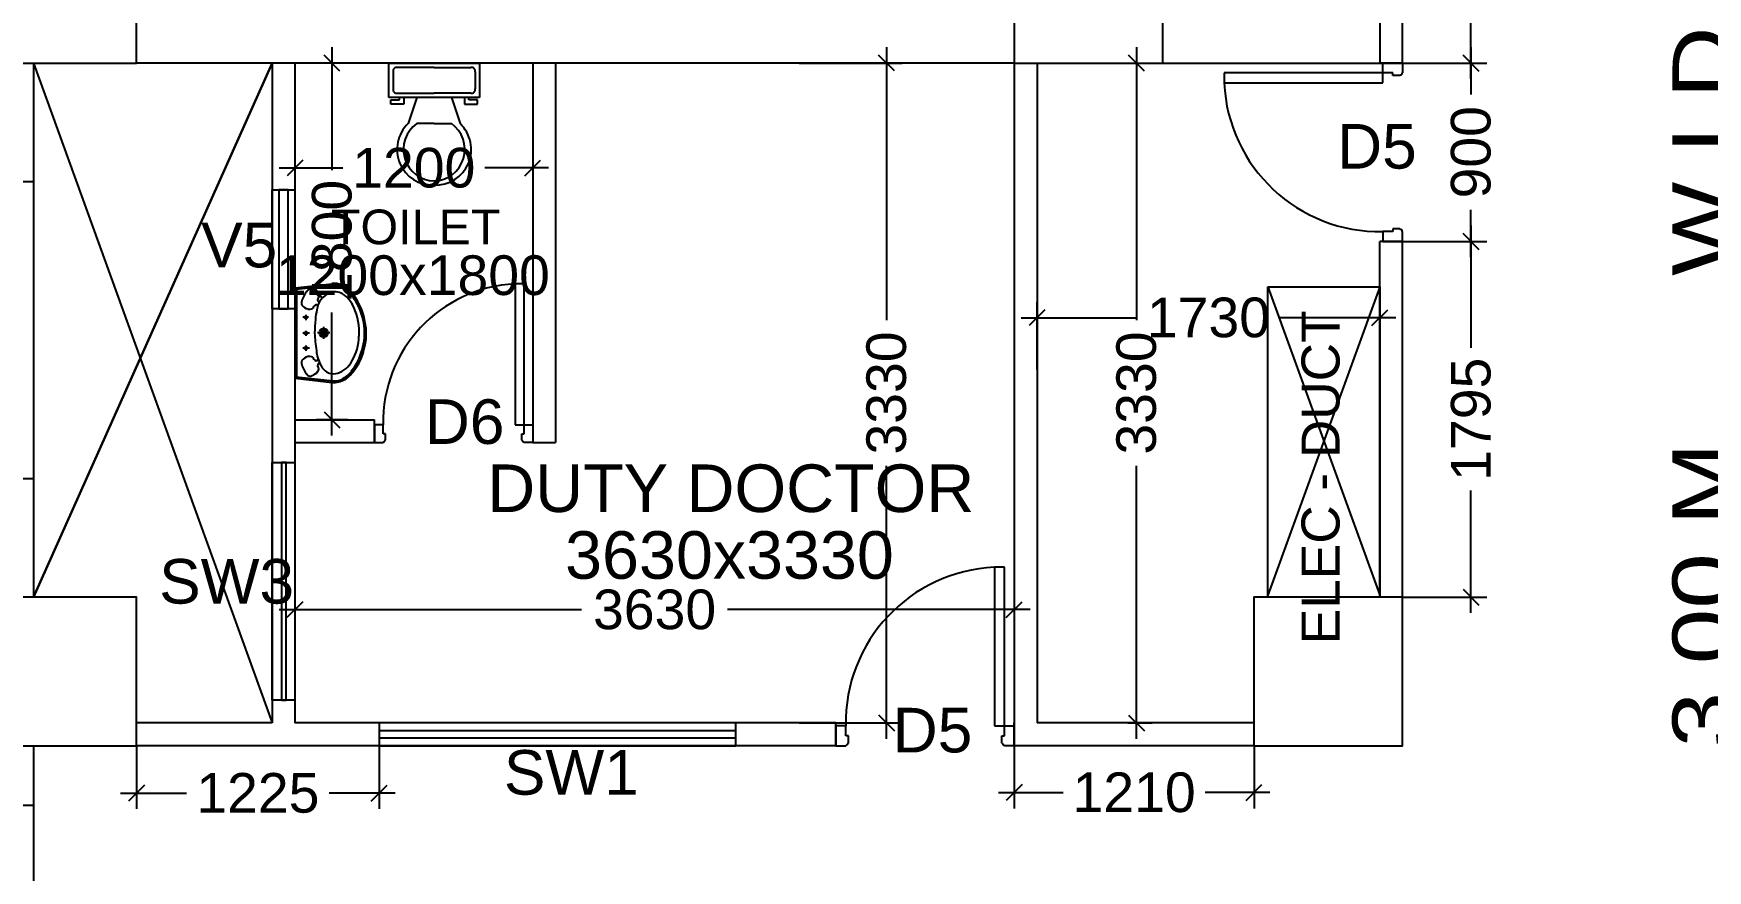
# Model space of a CAD drawing. Extents: x 7620542 to 7843793, y -6476226 to -6093835.
# Drawn here: x 7641629 to 7650078, y -6363160 to -6358936 of the extents above; entities that cross this region are included whole.
import ezdxf
from ezdxf.enums import TextEntityAlignment as Align

# ---------------------------------------------------------------- set-up
doc = ezdxf.new("R2010")
doc.units = 0
doc.header["$LTSCALE"] = 600
doc.header["$MEASUREMENT"] = 0
doc.header["$PDMODE"] = 35
doc.linetypes.add('DASHED', pattern=[0.75, 0.5, -0.25])
doc.layers.get('0').update_dxf_attribs({"linetype": 'CONTINUOUS'})
doc.layers.get('Defpoints').update_dxf_attribs({"linetype": 'CONTINUOUS'})
for name, color, linetype in [('Car', 8, 'CONTINUOUS'), ('DIM', 8, 'CONTINUOUS'), ('DOOR', 32, 'CONTINUOUS'), ('Fixed Glass', 171, 'CONTINUOUS'), ('joinery', 7, 'CONTINUOUS'), ('LA-column', 3, 'CONTINUOUS'), ('LINE', 8, 'CONTINUOUS'), ('Room Dim', 1, 'CONTINUOUS'), ('Stairscase', 7, 'CONTINUOUS'), ('TEXT', 6, 'CONTINUOUS'), ('Toi-Euip', 8, 'CONTINUOUS'), ('toi-fix', 46, 'CONTINUOUS'), ('TXT', 6, 'CONTINUOUS'), ('Walls', 7, 'CONTINUOUS'), ('WIN', 151, 'CONTINUOUS'), ('Working Dim', 5, 'CONTINUOUS')]:
    doc.layers.add(name, color=color, linetype=linetype)
doc.styles.add('ari', font='arial.ttf')
doc.styles.add('ARIAL', font='arial.ttf')
doc.styles.get("Standard").update_dxf_attribs({"font": 'romans.shx'})
doc.dimstyles.new('int. dim', dxfattribs={"dimtxt": 450, "dimasz": 80, "dimexe": 80, "dimexo": 0, "dimgap": 70, "dimtad": 0, "dimdec": 0, "dimzin": 12, "dimdsep": 46, "dimtxsty": 'ari', "dimblk": 'OBLIQUE', "dimcen": 2, "dimdle": 80, "dimclrd": 256, "dimclre": 256, "dimclrt": 6, "dimadec": 0, "dimazin": 0, "dimtfac": 1, "dimtdec": 0, "dimtix": 1, "dimtmove": 2, "dimatfit": 3, "dimfxl": 1, "dimtolj": 1, "dimtzin": 0, "dimlwd": -1, "dimlwe": -1, "dimarcsym": 0})
doc.dimstyles.new('STANDARD$0', dxfattribs={"dimscale": 0, "dimtxt": 150, "dimasz": 125, "dimexe": 0.75, "dimexo": 1, "dimgap": 25, "dimtad": 1, "dimdec": 0, "dimdsep": 46, "dimtxsty": 'Standard', "dimblk1": 'DOT', "dimblk2": 'DOT', "dimsah": 1, "dimcen": 2.5, "dimclrd": 1, "dimclre": 1, "dimclrt": 3, "dimadec": 0, "dimazin": 0, "dimtfac": 1, "dimtdec": 0, "dimtmove": 0, "dimatfit": 3, "dimldrblk": 'DOT', "dimfxl": 1, "dimtolj": 1, "dimtzin": 0, "dimarcsym": 0})

# ---------------------------------------------------------------- blocks, each defined once
blk = doc.blocks.new('1000')
at = {"layer": 'DOOR'}
for p, q in [((0, -100), (0, 0)), ((0, 0), (49.7, 0)), ((49.7, 0), (49.7, -2.2)), ((63.2, -49.5), (49.7, -49.5)), ((49.7, -49.5), (49.7, -100)), ((63.2, -13.5), (61, -13.5)), ((63.2, -13.5), (63.2, -49.5)), ((836.8, -13.5), (836.8, -49.5)), ((836.8, -13.5), (839, -13.5)), ((836.8, -49.5), (850.3, -49.5)), ((850.3, 0), (850.3, -2.2)), ((900, 0), (850.3, 0)), ((850.3, -49.5), (850.3, -100)), ((900, -100), (900, 0)), ((49.7, -100), (0, -100)), ((49.7, -100), (49.7, -900.6)), ((100.2, -100), (49.7, -100)), ((100.2, -900.6), (100.2, -100)), ((850.3, -100), (900, -100)), ((49.7, -900.6), (100.2, -900.6))]:
    blk.add_line(p, q, dxfattribs=at)
for centre, major_axis, start_param, end_param in [((49.7, -13.5), (-7.95, 7.95), 3.926991, 5.497787), ((850.3, -13.5), (7.95, 7.95), 0.785398, 2.356194)]:
    blk.add_ellipse(centre, major_axis=major_axis, ratio=1, start_param=start_param, end_param=end_param, dxfattribs=at)
at = {"layer": 'DOOR', "color": 145}
blk.add_ellipse((64.3, -115.3), major_axis=(-519.7, 589.8), ratio=1, start_param=2.464943, end_param=4.009476, dxfattribs=at)
blk = doc.blocks.new('A$C70ED7303')
at = {"layer": 'toi-fix', "color": 8}
for p, q in [((0, 0), (229, 0)), ((229, 0), (229, -174.4)), ((-229, 0), (0, 0)), ((-229, -174.4), (-229, 0)), ((-207.2, -43.6), (-207.2, -130.8)), ((0, -21.8), (-185.4, -21.8)), ((0, -21.8), (185.4, -21.8)), ((207.2, -43.6), (207.2, -130.8)), ((-185.4, -152.6), (0, -152.6)), ((185.4, -152.6), (0, -152.6)), ((229, -174.4), (-229, -174.4)), ((-218.1, -207.2), (-218.1, -185.4)), ((-218.1, -185.4), (-174.4, -185.4)), ((-152.6, -207.2), (-218.1, -207.2)), ((-174.4, -185.4), (-174.4, -174.4)), ((-152.6, -174.4), (-152.6, -207.2)), ((-87.2, -174.4), (-130.8, -305.3)), ((87.2, -174.4), (130.8, -305.3)), ((152.6, -174.4), (152.6, -207.2)), ((152.6, -207.2), (218.1, -207.2)), ((174.4, -185.4), (174.4, -174.4)), ((218.1, -185.4), (174.4, -185.4)), ((218.1, -207.2), (218.1, -185.4)), ((0, -305.3), (-87.2, -305.3)), ((0, -305.3), (87.2, -305.3))]:
    blk.add_line(p, q, dxfattribs=at)
for centre, major_axis, start_param, end_param in [((-188.1, -40.9), (13.6, -13.6), 2.214297, 4.068888), ((188.1, -40.9), (13.6, -13.6), 0.643501, 2.498091), ((-188.1, -133.6), (-13.6, -13.6), 5.35589, 7.21048), ((188.1, -133.6), (-13.6, -13.6), 0.643501, 2.498091), ((-6.6, -436.2), (-127.6, -127.6), 4.686239, 7.105146), ((4.7, -435.5), (-112.7, -112.7), 4.541602, 7.039318), ((6.6, -436.2), (55.8, -171.6), -0.351019, 2.067888), ((-4.7, -435.5), (-112.7, -112.7), 0.814663, 3.31238)]:
    blk.add_ellipse(centre, major_axis=major_axis, ratio=1, start_param=start_param, end_param=end_param, dxfattribs=at)
blk = doc.blocks.new('A$C1E9F72C1')
at = {"layer": 'Toi-Euip', "color": 8}
for p, q in [((-228.2, 0), (-249, -186.3)), ((-228.2, 0), (228.2, 0)), ((228.2, 0), (249, -186.3)), ((-220.9, -6.6), (-241.8, -193.1)), ((-212.9, -9.7), (208.6, -9.7)), ((-63.8, -54.9), (-90.3, -54.9)), ((-76, -72.5), (-76, -39.7)), ((11.6, -54.9), (-14.9, -54.9)), ((-0.6, -72.5), (-0.6, -39.7)), ((91.5, -54.9), (65.1, -54.9)), ((79.3, -67.3), (79.3, -39.7)), ((220.8, -6.2), (241.8, -193.1)), ((-29.6, -144.6), (31.2, -144.6)), ((0.9, -174.9), (0.9, -113))]:
    blk.add_line(p, q, dxfattribs=at)
for centre, radius in [((-76, -54.9), 6.49), ((-0.6, -54.9), 6.49), ((79.3, -54.9), 6.49), ((0.9, -144.6), 21.7), ((0.9, -144.6), 15.6), ((0.9, -144.6), 11)]:
    blk.add_circle(centre, radius, dxfattribs=at)
for centre, radius, start, end in [((-208.1, 14.7), 24.9, 216.2215, 258.85487), ((207.9, 16.2), 26, 271.42036, 321.25129), ((-196.3, -76.7), 20.9, 116.80905, 207.50919), ((-125, -156.3), 127.2, 109.58641, 129.40175), ((-151.5, -66.7), 34.3, 68.64386, 118.08079), ((-167.5, -75.4), 49.6, 12.80704, 54.9415), ((-150, -73.3), 32.2, 330.07912, 16.03456), ((152.1, -73.3), 32.2, 163.96544, 209.92088), ((169.6, -75.4), 49.6, 125.0585, 167.19296), ((153.6, -66.7), 34.3, 61.91921, 111.35614), ((127.1, -156.3), 127.2, 50.59825, 70.41359), ((198.5, -76.7), 20.9, 332.49081, 63.19095), ((-160.4, -68.2), 57.4, 198.35041, 235.03309), ((-129.4, -204.5), 80.8, 113.61868, 156.30705), ((-181.8, -101.4), 18, 230.4642, 309.53581), ((-164.3, -121.5), 8.67, 53.89261, 133.95969), ((-76.5, -275.6), 168.3, 94.02807, 120.40977), ((-162.9, -122.5), 8.8, 329.67126, 65.48955), ((-131.5, -107.7), 8.62, 142.69611, 276.84736), ((-114.5, -115.3), 27, 106.38602, 151.72849), ((34.9, -905.9), 807.6, 92.47999, 98.77724), ((-3.2, -837.5), 738.4, 84.45177, 89.75687), ((46.1, -400.7), 299, 76.17326, 85.7679), ((102.1, -220), 110.7, 24.97787, 81.97978), ((116.6, -115.3), 27, 28.27151, 73.61398), ((134.9, -107.4), 7.45, 281.31974, 41.70163), ((164.3, -121.7), 7.8, 112.06932, 194.84772), ((166.5, -121.5), 8.67, 46.04031, 126.10739), ((183.9, -101.4), 18, 230.46419, 309.5358), ((162.5, -68.2), 57.4, 304.96691, 341.64959), ((-165.7, -196.5), 84, 173.00409, 196.76082), ((-141.4, -199.1), 106.9, 191.44792, 227.66), ((-163.3, -200.1), 78.8, 174.85979, 213.20886), ((-120.4, -183.5), 124.2, 208.78543, 238.15851), ((-110.1, -193), 95.5, 167.34537, 194.41456), ((-82.7, -174.7), 127.1, 199.30539, 242.2025), ((77.5, -165.5), 140.9, 291.68677, 328.13967), ((136.7, -201.5), 71.5, 327.59194, 23.22206), ((146.7, -197.7), 95.2, 311.91048, 2.7762), ((149.6, -199.6), 100.3, 311.38312, 7.60576), ((-15.6, -66.9), 289.4, 226.88006, 256.31993), ((-54.2, -135.8), 202, 229.31459, 253.01061), ((-13.2, -73.3), 249.6, 238.9436, 269.48126), ((0.4, -45.6), 305.3, 248.15029, 293.80492), ((4.7, -23.5), 300.1, 266.15461, 294.58929), ((11.5, -60.2), 296.4, 278.97703, 313.61545), ((18.1, -68), 277.7, 292.33265, 313.78267), ((-3.9, -83.4), 276.6, 253.14844, 282.86095)]:
    blk.add_arc(centre, radius, start, end, dxfattribs=at)
blk = doc.blocks.new('_Oblique')
at = {"color": 0, "linetype": 'ByBlock', "lineweight": -2}
blk.add_line((-0.5, -0.5), (0.5, 0.5), dxfattribs=at)
blk = doc.blocks.new('*D364')
at = {"layer": 'Defpoints', "color": 0, "transparency": 16777216}
for p in [(7642948.5, -6361272.3, -31.2), (7646579, -6361272.2, 8.6), (7646579, -6361843.7)]:
    blk.add_point(p, dxfattribs=at)
at = {"layer": 'Working Dim', "transparency": 16777216}
for p, q in [((7642948.5, -6361272.3), (7642948.5, -6361923.7)), ((7646579, -6361272.2), (7646579, -6361923.7)), ((7642868.5, -6361843.7), (7644395.5, -6361843.7)), ((7646659, -6361843.7), (7645132, -6361843.7))]:
    blk.add_line(p, q, dxfattribs=at)
at = {"layer": 'Working Dim', "transparency": 16777216, "xscale": 80, "yscale": 80, "zscale": 80, "rotation": 180}
blk.add_blockref('_Oblique', (7642948.5, -6361843.7), dxfattribs=at)
at = {"layer": 'Working Dim', "transparency": 16777216, "xscale": 80, "yscale": 80, "zscale": 80}
blk.add_blockref('_Oblique', (7646579, -6361843.7), dxfattribs=at)
at = {"layer": 'Working Dim', "color": 6, "transparency": 16777216, "insert": (7644763.8, -6361843.7), "char_height": 200, "attachment_point": 5, "style": 'ari'}
blk.add_mtext('\\A1;3630', dxfattribs=at)
blk = doc.blocks.new('*D365')
at = {"layer": 'Defpoints', "color": 0, "transparency": 16777216}
for p in [(7645492.7, -6359085.4, 5.1), (7645934, -6359085.4), (7645492.7, -6362415.4, -5.7)]:
    blk.add_point(p, dxfattribs=at)
at = {"layer": 'Working Dim', "transparency": 16777216}
for p, q in [((7645934, -6359005.4), (7645934, -6360382.2)), ((7645492.7, -6359085.4), (7646014, -6359085.4)), ((7645934, -6362495.4), (7645934, -6361118.6)), ((7645492.7, -6362415.4), (7646014, -6362415.4))]:
    blk.add_line(p, q, dxfattribs=at)
at = {"layer": 'Working Dim', "transparency": 16777216, "xscale": 80, "yscale": 80, "zscale": 80}
for p, rotation in [((7645934, -6359085.4), 90), ((7645934, -6362415.4), 270)]:
    blk.add_blockref('_Oblique', p, dxfattribs=dict(at, rotation=rotation))
at = {"layer": 'Working Dim', "color": 6, "transparency": 16777216, "insert": (7645934, -6360750.4), "char_height": 200, "attachment_point": 5, "rotation": 90, "style": 'ari'}
blk.add_mtext('\\A1;3330', dxfattribs=at)
blk = doc.blocks.new('*D366')
at = {"layer": 'Defpoints', "color": 0, "transparency": 16777216}
for p in [(7642948.6, -6359472.8, -31.1), (7644148.5, -6359472.8, -25.6), (7644148.5, -6359614.9)]:
    blk.add_point(p, dxfattribs=at)
at = {"layer": 'Working Dim', "transparency": 16777216}
for p, q in [((7642948.6, -6359472.8), (7642948.6, -6359694.9)), ((7644148.5, -6359472.8), (7644148.5, -6359694.9)), ((7642868.6, -6359614.9), (7643189.6, -6359614.9)), ((7644228.5, -6359614.9), (7643907.4, -6359614.9))]:
    blk.add_line(p, q, dxfattribs=at)
at = {"layer": 'Working Dim', "transparency": 16777216, "xscale": 80, "yscale": 80, "zscale": 80, "rotation": 180}
blk.add_blockref('_Oblique', (7642948.6, -6359614.9), dxfattribs=at)
at = {"layer": 'Working Dim', "transparency": 16777216, "xscale": 80, "yscale": 80, "zscale": 80}
blk.add_blockref('_Oblique', (7644148.5, -6359614.9), dxfattribs=at)
at = {"layer": 'Working Dim', "color": 6, "transparency": 16777216, "insert": (7643548.5, -6359614.9), "char_height": 200, "attachment_point": 5, "style": 'ari'}
blk.add_mtext('\\A1;1200', dxfattribs=at)
blk = doc.blocks.new('*D367')
at = {"layer": 'Defpoints', "color": 0, "transparency": 16777216}
for p in [(7643135.6, -6359085.5), (7643215.3, -6359085.5, 5.1), (7643215.3, -6360885.4, -25.6)]:
    blk.add_point(p, dxfattribs=at)
at = {"layer": 'Working Dim', "transparency": 16777216}
for p, q in [((7643135.6, -6359005.5), (7643135.6, -6359626.5)), ((7643215.3, -6359085.5), (7643055.6, -6359085.5)), ((7643135.6, -6360965.4), (7643135.6, -6360344.3)), ((7643215.3, -6360885.4), (7643055.6, -6360885.4))]:
    blk.add_line(p, q, dxfattribs=at)
at = {"layer": 'Working Dim', "transparency": 16777216, "xscale": 80, "yscale": 80, "zscale": 80}
for p, rotation in [((7643135.6, -6359085.5), 90), ((7643135.6, -6360885.4), 270)]:
    blk.add_blockref('_Oblique', p, dxfattribs=dict(at, rotation=rotation))
at = {"layer": 'Working Dim', "color": 6, "transparency": 16777216, "insert": (7643135.6, -6359985.4), "char_height": 200, "attachment_point": 5, "rotation": 90, "style": 'ari'}
blk.add_mtext('\\A1;1800', dxfattribs=at)
blk = doc.blocks.new('*D368')
at = {"layer": 'Defpoints', "color": 0, "transparency": 16777216}
for p in [(7648424.1, -6360370.4), (7646694, -6360632, 5.1), (7648424.1, -6360632, 10.3)]:
    blk.add_point(p, dxfattribs=at)
at = {"layer": 'Working Dim', "transparency": 16777216}
for p, q in [((7646614, -6360370.4), (7647200.2, -6360370.4)), ((7646694, -6360632), (7646694, -6360290.4)), ((7648504.1, -6360370.4), (7647918, -6360370.4)), ((7648424.1, -6360632), (7648424.1, -6360290.4))]:
    blk.add_line(p, q, dxfattribs=at)
at = {"layer": 'Working Dim', "transparency": 16777216, "xscale": 80, "yscale": 80, "zscale": 80, "rotation": 180}
blk.add_blockref('_Oblique', (7646694, -6360370.4), dxfattribs=at)
at = {"layer": 'Working Dim', "transparency": 16777216, "xscale": 80, "yscale": 80, "zscale": 80}
blk.add_blockref('_Oblique', (7648424.1, -6360370.4), dxfattribs=at)
at = {"layer": 'Working Dim', "color": 6, "transparency": 16777216, "insert": (7647559.1, -6360370.4), "char_height": 200, "attachment_point": 5, "style": 'ari'}
blk.add_mtext('\\A1;1730', dxfattribs=at)
blk = doc.blocks.new('*D369')
at = {"layer": 'Defpoints', "color": 0, "transparency": 16777216}
for p in [(7647152, -6359085.5, 5.1), (7647195.6, -6359085.5), (7647152, -6362415.5, 10.6)]:
    blk.add_point(p, dxfattribs=at)
at = {"layer": 'Working Dim', "transparency": 16777216}
for p, q in [((7647195.6, -6359005.5), (7647195.6, -6360382.2)), ((7647152, -6359085.5), (7647275.6, -6359085.5)), ((7647195.6, -6362495.5), (7647195.6, -6361118.7)), ((7647152, -6362415.5), (7647275.6, -6362415.5))]:
    blk.add_line(p, q, dxfattribs=at)
at = {"layer": 'Working Dim', "transparency": 16777216, "xscale": 80, "yscale": 80, "zscale": 80}
for p, rotation in [((7647195.6, -6359085.5), 90), ((7647195.6, -6362415.5), 270)]:
    blk.add_blockref('_Oblique', p, dxfattribs=dict(at, rotation=rotation))
at = {"layer": 'Working Dim', "color": 6, "transparency": 16777216, "insert": (7647195.6, -6360750.5), "char_height": 200, "attachment_point": 5, "rotation": 90, "style": 'ari'}
blk.add_mtext('\\A1;3330', dxfattribs=at)
blk = doc.blocks.new('*D868')
at = {"layer": 'Defpoints', "color": 0, "transparency": 16777216}
for p in [(7638462.5, -6337015.4), (7641919, -6337015.4, 2.7), (7641399, -6373455.6, -1)]:
    blk.add_point(p, dxfattribs=at)
at = {"layer": 'DIM', "color": 8, "transparency": 16777216}
for p, q in [((7638462.5, -6336715.4), (7638462.5, -6353542.9)), ((7641919, -6337015.4), (7638162.5, -6337015.4)), ((7638462.5, -6373755.6), (7638462.5, -6356928.1)), ((7641399, -6373455.6), (7638162.5, -6373455.6))]:
    blk.add_line(p, q, dxfattribs=at)
at = {"layer": 'DIM', "color": 8, "transparency": 16777216, "xscale": 300, "yscale": 300, "zscale": 300}
for p, rotation in [((7638462.5, -6337015.4), 90), ((7638462.5, -6373455.6), 270)]:
    blk.add_blockref('_Oblique', p, dxfattribs=dict(at, rotation=rotation))
at = {"layer": 'DIM', "color": 7, "transparency": 16777216, "insert": (7638462.5, -6355235.5), "char_height": 750, "attachment_point": 5, "rotation": 90, "style": 'ari'}
blk.add_mtext('\\A1;36.44m', dxfattribs=at)
blk = doc.blocks.new('*D1771')
at = {"layer": 'Defpoints', "color": 0, "transparency": 16777216}
for p in [(7642149, -6362530.4), (7643374, -6362530.5), (7643374, -6362769.7)]:
    blk.add_point(p, dxfattribs=at)
at = {"layer": 'Working Dim', "transparency": 16777216}
for p, q in [((7642149, -6362530.4), (7642149, -6362849.7)), ((7643374, -6362530.5), (7643374, -6362849.7)), ((7642069, -6362769.7), (7642401.5, -6362769.7)), ((7643454, -6362769.7), (7643121.5, -6362769.7))]:
    blk.add_line(p, q, dxfattribs=at)
at = {"layer": 'Working Dim', "transparency": 16777216, "xscale": 80, "yscale": 80, "zscale": 80, "rotation": 180}
blk.add_blockref('_Oblique', (7642149, -6362769.7), dxfattribs=at)
at = {"layer": 'Working Dim', "transparency": 16777216, "xscale": 80, "yscale": 80, "zscale": 80}
blk.add_blockref('_Oblique', (7643374, -6362769.7), dxfattribs=at)
at = {"layer": 'Working Dim', "color": 6, "transparency": 16777216, "insert": (7642761.5, -6362769.7), "char_height": 200, "attachment_point": 5, "style": 'ari'}
blk.add_mtext('\\A1;1225', dxfattribs=at)
blk = doc.blocks.new('*D1772')
at = {"layer": 'Defpoints', "color": 0, "transparency": 16777216}
for p in [(7646579, -6362530.5), (7647789.1, -6362530.5), (7646579, -6362766.7)]:
    blk.add_point(p, dxfattribs=at)
at = {"layer": 'Working Dim', "transparency": 16777216}
for p, q in [((7646579, -6362530.5), (7646579, -6362846.7)), ((7647789.1, -6362530.5), (7647789.1, -6362846.7)), ((7646499, -6362766.7), (7646825.2, -6362766.7)), ((7647869.1, -6362766.7), (7647543, -6362766.7))]:
    blk.add_line(p, q, dxfattribs=at)
at = {"layer": 'Working Dim', "transparency": 16777216, "xscale": 80, "yscale": 80, "zscale": 80, "rotation": 180}
blk.add_blockref('_Oblique', (7646579, -6362766.7), dxfattribs=at)
at = {"layer": 'Working Dim', "transparency": 16777216, "xscale": 80, "yscale": 80, "zscale": 80}
blk.add_blockref('_Oblique', (7647789.1, -6362766.7), dxfattribs=at)
at = {"layer": 'Working Dim', "color": 6, "transparency": 16777216, "insert": (7647184.1, -6362766.7), "char_height": 200, "attachment_point": 5, "style": 'ari'}
blk.add_mtext('\\A1;1210', dxfattribs=at)
blk = doc.blocks.new('*D1773')
at = {"layer": 'Defpoints', "color": 0, "transparency": 16777216}
for p in [(7648539.2, -6359985.5), (7648884.1, -6359985.5), (7648539.1, -6361780.5)]:
    blk.add_point(p, dxfattribs=at)
at = {"layer": 'Working Dim', "transparency": 16777216}
for p, q in [((7648884.1, -6359905.5), (7648884.1, -6360523)), ((7648539.2, -6359985.5), (7648964.1, -6359985.5)), ((7648884.1, -6361860.5), (7648884.1, -6361242.9)), ((7648539.1, -6361780.5), (7648964.1, -6361780.5))]:
    blk.add_line(p, q, dxfattribs=at)
at = {"layer": 'Working Dim', "transparency": 16777216, "xscale": 80, "yscale": 80, "zscale": 80}
for p, rotation in [((7648884.1, -6359985.5), 90), ((7648884.1, -6361780.5), 270)]:
    blk.add_blockref('_Oblique', p, dxfattribs=dict(at, rotation=rotation))
at = {"layer": 'Working Dim', "color": 6, "transparency": 16777216, "insert": (7648884.1, -6360883), "char_height": 200, "attachment_point": 5, "rotation": 90, "style": 'ari'}
blk.add_mtext('\\A1;1795', dxfattribs=at)
blk = doc.blocks.new('*D1774')
at = {"layer": 'Defpoints', "color": 0, "transparency": 16777216}
for p in [(7648539.2, -6359085.5), (7648884.1, -6359085.5), (7648539.2, -6359985.5)]:
    blk.add_point(p, dxfattribs=at)
at = {"layer": 'Working Dim', "transparency": 16777216}
for p, q in [((7648884.1, -6359005.5), (7648884.1, -6359244.9)), ((7648539.2, -6359085.5), (7648964.1, -6359085.5)), ((7648884.1, -6360065.5), (7648884.1, -6359826.1)), ((7648539.2, -6359985.5), (7648964.1, -6359985.5))]:
    blk.add_line(p, q, dxfattribs=at)
at = {"layer": 'Working Dim', "transparency": 16777216, "xscale": 80, "yscale": 80, "zscale": 80}
for p, rotation in [((7648884.1, -6359085.5), 90), ((7648884.1, -6359985.5), 270)]:
    blk.add_blockref('_Oblique', p, dxfattribs=dict(at, rotation=rotation))
at = {"layer": 'Working Dim', "color": 6, "transparency": 16777216, "insert": (7648884.1, -6359535.5), "char_height": 200, "attachment_point": 5, "rotation": 90, "style": 'ari'}
blk.add_mtext('\\A1;900', dxfattribs=at)
blk = doc.blocks.new('*D1775')
at = {"layer": 'Defpoints', "color": 0, "transparency": 16777216}
for p in [(7648539.1, -6356905.5), (7648884.1, -6356905.5), (7648539.2, -6359085.5)]:
    blk.add_point(p, dxfattribs=at)
at = {"layer": 'Working Dim', "transparency": 16777216}
for p, q in [((7648539.1, -6356905.5), (7648964.1, -6356905.5)), ((7648884.1, -6356825.5), (7648884.1, -6357625.5)), ((7648884.1, -6359165.5), (7648884.1, -6358365.5)), ((7648539.2, -6359085.5), (7648964.1, -6359085.5))]:
    blk.add_line(p, q, dxfattribs=at)
at = {"layer": 'Working Dim', "transparency": 16777216, "xscale": 80, "yscale": 80, "zscale": 80}
for p, rotation in [((7648884.1, -6356905.5), 90), ((7648884.1, -6359085.5), 270)]:
    blk.add_blockref('_Oblique', p, dxfattribs=dict(at, rotation=rotation))
at = {"layer": 'Working Dim', "color": 6, "transparency": 16777216, "insert": (7648884.1, -6357995.5), "char_height": 200, "attachment_point": 5, "rotation": 90, "style": 'ari'}
blk.add_mtext('\\A1;2180', dxfattribs=at)

msp = doc.modelspace()

# ---------------------------------------------------------------- linework, layer by layer
at = {"color": 8}
for p, q in [((7641629.003, -6359085.458, -13.529), (7642833.287, -6362415.447, -15.725)), ((7642833.372, -6359085.47, -15.465), (7641629.003, -6361780.458, -14.83))]:
    msp.add_line(p, q, dxfattribs=at)
at = {"color": 8, "elevation": -14.83}
for points in [[(7641629.003, -6359085.458), (7642833.478, -6362415.548)], [(7641629.003, -6361780.458), (7642833.478, -6359085.458)]]:
    msp.add_lwpolyline(points, dxfattribs=at)
at = {"layer": 'Car'}
msp.add_line((7648424.137, -6360215.484, -14.83), (7648424.15, -6360215.484, -14.83), dxfattribs=at)
at = {"layer": 'Fixed Glass', "elevation": -14.83}
for points in [[(7641399.003, -6359682.958), (7641629.003, -6359682.958), (7641629.003, -6361182.958), (7641399.003, -6361182.958)], [(7641399.003, -6364630.493), (7641399.003, -6362830.493), (7641629.003, -6362830.493), (7641629.003, -6364630.493)]]:
    msp.add_lwpolyline(points, close=True, dxfattribs=at)
at = {"layer": 'LA-column', "color": 2}
for points, elevation in [([(7641399.003, -6359085.366), (7642149.003, -6359085.366), (7642149.003, -6358335.366), (7641399.003, -6358335.366)], -14.83), ([(7646579.003, -6359085.366), (7647329.003, -6359085.366), (7647329.003, -6358335.366), (7646579.003, -6358335.366)], -12.739), ([(7641399.003, -6362530.366), (7642149.003, -6362530.366), (7642149.003, -6361780.366), (7641399.003, -6361780.366)], -14.83), ([(7647789.003, -6362530.366), (7648539.003, -6362530.366), (7648539.003, -6361780.366), (7647789.003, -6361780.366)], -14.83)]:
    msp.add_lwpolyline(points, close=True, dxfattribs=dict(at, elevation=elevation))
at = {"layer": 'LINE', "color": 6}
msp.add_line((7647329.003, -6359085.476, -14.83), (7648539.138, -6359085.476, -14.83), dxfattribs=at)
at = {"layer": 'Stairscase', "color": 8, "linetype": 'DASHED', "ltscale": 100, "elevation": -14.83}
for points in [[(7648424.15, -6360215.438), (7647859.14, -6361770.458)], [(7647859.14, -6360215.476), (7648424.137, -6361770.458)]]:
    msp.add_lwpolyline(points, dxfattribs=at)
msp.add_lwpolyline([(7647859.14, -6361780.458), (7647859.14, -6360215.476), (7648424.137, -6360215.476), (7648424.137, -6361780.458)], close=True, dxfattribs=at)
at = {"layer": 'Walls'}
for p, q in [((7648539.138, -6359085.476, -14.83), (7648539.144, -6356905.476, -14.83)), ((7648424.14, -6358565.476, -14.83), (7648424.14, -6359085.476, -14.83)), ((7641629.003, -6359085.458, -14.83), (7641629.003, -6361780.458, -14.83)), ((7646579.003, -6359085.427, -14.83), (7642149.003, -6359085.478, -14.83)), ((7642833.563, -6359085.468, -14.83), (7642833.478, -6362415.548, -14.83)), ((7642948.563, -6359085.466, -14.83), (7642948.478, -6362415.54, -14.83)), ((7644149.465, -6359085.334, -14.83), (7644149.465, -6361000.375, -14.83)), ((7644264.465, -6359085.334, -14.83), (7644264.465, -6361000.375, -14.83)), ((7646579.003, -6359085.427, -14.83), (7646579.003, -6362530.455, -14.83)), ((7646579.003, -6359085.476, -14.83), (7646579.003, -6362530.483, -14.83)), ((7646694.003, -6359085.427, -14.83), (7646694.003, -6362415.455, -14.83)), ((7646694.003, -6359085.476, -14.83), (7646694.003, -6362415.385, -14.83)), ((7648539.154, -6359085.476, -14.83), (7648424.153, -6359085.476, -14.83)), ((7648424.136, -6361780.458, -14.83), (7648424.152, -6359985.476, -14.83)), ((7648539.153, -6359985.476, -14.83), (7648424.152, -6359985.476, -14.83)), ((7648539.135, -6361780.458, -14.83), (7648539.136, -6359985.476, -14.83)), ((7642948.381, -6360885.375, -14.83), (7643349.465, -6360885.375, -14.83)), ((7643349.465, -6361000.375, -14.83), (7643349.465, -6360885.375, -14.83)), ((7642948.381, -6361000.375, -14.83), (7643349.464, -6361000.375, -14.83)), ((7644149.465, -6361000.375, -14.83), (7644264.465, -6361000.375, -14.83)), ((7642833.478, -6362415.548, -14.83), (7642148.995, -6362415.596, -14.83)), ((7645678.99, -6362415.346, -14.83), (7642948.478, -6362415.54, -14.83)), ((7646579.003, -6362530.427, -14.83), (7646579.003, -6362415.293, -14.83)), ((7647789.139, -6362415.455, -14.83), (7646694.003, -6362415.455, -14.83)), ((7641629.003, -6362530.458, -14.83), (7641629.003, -6364930.504, -14.83)), ((7645678.998, -6362530.346, -14.83), (7642149.003, -6362530.596, -14.83)), ((7647789.139, -6362530.455, -14.83), (7646579.003, -6362530.455, -14.83))]:
    msp.add_line(p, q, dxfattribs=at)
at = {"layer": 'Walls', "linetype": 'Continuous'}
for p, q in [((7645678.998, -6362530.435, -14.83), (7645678.998, -6362415.288, -14.83)), ((7645678.998, -6362530.44, -14.83), (7645678.998, -6362415.293, -14.83))]:
    msp.add_line(p, q, dxfattribs=at)
at = {"layer": 'Walls', "elevation": -14.83}
msp.add_lwpolyline([(7642833.44, -6359085.47), (7642833.44, -6362373.074)], dxfattribs=at)
at = {"layer": 'WIN', "linetype": 'Continuous', "elevation": -14.83}
for points in [[(7642833.498, -6360325.993), (7642833.498, -6359725.993), (7642948.498, -6359725.993), (7642948.498, -6360325.993)], [(7642914.839, -6360325.993), (7642914.839, -6359725.993), (7642867.157, -6359725.993), (7642867.157, -6360325.993)], [(7642833.509, -6361100.451), (7642948.478, -6361100.45), (7642948.478, -6362300.45), (7642833.509, -6362300.451)], [(7642904.231, -6361100.45), (7642880.231, -6361100.45), (7642880.231, -6362300.45), (7642904.231, -6362300.45)], [(7643374.042, -6362415.47), (7643374.042, -6362530.46), (7645174.45, -6362530.46), (7645174.45, -6362415.47)], [(7643374.042, -6362455.47), (7643374.042, -6362490.46), (7645174.45, -6362490.46), (7645174.45, -6362455.47)]]:
    msp.add_lwpolyline(points, close=True, dxfattribs=at)

# ---------------------------------------------------------------- block references
at = {"layer": 'DOOR', "linetype": 'Continuous'}
for p, xscale, yscale, zscale, rotation in [((7648539.152, -6359085.476, -14.83), 0.9999896036461254, 0.9999896036461254, 0.9999896036461254, 270.0000130201835), ((7644149.465, -6361000.375, -14.83), 0.8888888861984247, 0.8888888861984247, 0.8888888861984247, 180.0000130867492)]:
    msp.add_blockref('1000', p, dxfattribs=dict(at, xscale=xscale, yscale=yscale, zscale=zscale, rotation=rotation))
at = {"layer": 'DOOR', "linetype": 'Continuous', "rotation": 180.0000130200482}
for p in [(7646578.998, -6362530.29, -14.83), (7646578.998, -6362530.295, -14.83)]:
    msp.add_blockref('1000', p, dxfattribs=at)
at = {"layer": 'Toi-Euip', "rotation": 90}
msp.add_blockref('A$C1E9F72C1', (7642949.019, -6360447.715, -14.83), dxfattribs=at)
at = {"layer": 'toi-fix', "linetype": 'Continuous', "rotation": 359.9999869265911}
msp.add_blockref('A$C70ED7303', (7643651.158, -6359085.375, -14.827), dxfattribs=at)

# ---------------------------------------------------------------- texts
at = {"layer": 'joinery', "style": 'ari'}
for s, p in [('D5', (7648409.555, -6359618.044, -14.83)), ('V5', (7642667.268, -6360116.485, -14.83)), ('D6', (7643805.056, -6361007.358, -14.83)), ('SW3', (7642603.845, -6361813.249, -14.83)), ('D5', (7646166.442, -6362564.24, -14.83)), ('SW1', (7644343.729, -6362777.54, -14.83))]:
    msp.add_text(s, height=225, dxfattribs=at).set_placement(p, align=Align.CENTER)
at = {"layer": 'Room Dim', "style": 'ARIAL'}
for s, height, p in [('1200x1800', 200, (7643543.778, -6360255.884, -14.83)), ('3630x3330', 240, (7645141.576, -6361687.914, -14.83))]:
    msp.add_text(s, height=height, dxfattribs=at).set_placement(p, align=Align.CENTER)
at = {"layer": 'Stairscase', "color": 8, "linetype": 'DASHED', "ltscale": 10, "style": 'ARIAL'}
msp.add_text('ELEC - DUCT', height=192, rotation=90, dxfattribs=at).set_placement((7648220.84, -6361176.225, -14.83), align=Align.CENTER)
at = {"layer": 'TEXT', "color": 7, "style": 'ARIAL'}
for s, height, p in [('TOILET', 174.96, (7643557.86, -6359999.75, -14.83)), ('DUTY DOCTOR', 240, (7645148.146, -6361351.102, -14.83))]:
    msp.add_text(s, height=height, dxfattribs=at).set_placement(p, align=Align.CENTER)
at = {"layer": 'TXT', "color": 7, "style": 'ARIAL', "width": 1.2}
msp.add_text('3.00 M      W I D E      C O R R I D O R', height=300.52174, rotation=90, dxfattribs=at).set_placement((7650201.515, -6358201.011, -14.83), align=Align.CENTER)

# ---------------------------------------------------------------- dimensions: what is measured, and where the dimension line sits
at = {"layer": 'DIM'}
dim = msp.add_linear_dim(base=(7638462.505, -6337015.366, -13.799), p1=(7641399.003, -6373455.581, -14.83), p2=(7641919.003, -6337015.366, -11.05), angle=270, dimstyle='STANDARD$0', override={"dimscale": 1, "dimtxt": 750, "dimasz": 300, "dimexe": 300, "dimexo": 0, "dimgap": 1, "dimtad": 0, "dimdec": 2, "dimlfac": 0.001, "dimzin": 0, "dimpost": 'm', "dimtxsty": 'ari', "dimblk1": 'Oblique', "dimblk2": 'Oblique', "dimcen": 0, "dimdle": 300, "dimclrd": 8, "dimclre": 8, "dimclrt": 7, "dimadec": 2, "dimtdec": 2, "dimtmove": 2, "dimfxl": 0.75, "dimfrac": 1, "dimlwd": 65535, "dimlwe": 65535}, dxfattribs=at)
dim.commit()
dim.dimension.update_dxf_attribs({"geometry": '*D868', "text_midpoint": (7638462.505, -6355235.473, -13.799)})
at = {"layer": 'Working Dim'}
for base, p1, p2, override, picture, middle in [((7648884.116, -6356905.476, -14.83), (7648539.154, -6359085.476, -14.83), (7648539.142, -6356905.476, -14.83), {"dimtxt": 200, "dimarcsym": 1}, '*D1775', (7648884.116, -6357995.476, -14.83)), ((7643135.602, -6359085.465, -14.83), (7643215.279, -6360885.375, -40.409), (7643215.259, -6359085.465, -9.699), {"dimtxt": 200}, '*D367', (7643135.602, -6359985.42, -14.83)), ((7645933.997, -6359085.44, -14.83), (7645492.724, -6362415.359, -20.504), (7645492.686, -6359085.44, -9.699), {"dimtxt": 200}, '*D365', (7645933.997, -6360750.399, -14.83)), ((7647195.634, -6359085.476, -14.83), (7647151.968, -6362415.455, -4.217), (7647151.968, -6359085.476, -9.699), {"dimtxt": 200}, '*D369', (7647195.634, -6360750.465, -14.83)), ((7648884.116, -6359085.476, -14.83), (7648539.153, -6359985.476, -14.83), (7648539.154, -6359085.476, -14.83), {"dimtxt": 200, "dimarcsym": 1}, '*D1774', (7648884.116, -6359535.476, -14.83)), ((7648884.116, -6359985.476, -14.83), (7648539.135, -6361780.458, -14.83), (7648539.153, -6359985.476, -14.83), {"dimtxt": 200, "dimarcsym": 1}, '*D1773', (7648884.116, -6360882.967, -14.83))]:
    dim = msp.add_linear_dim(base=base, p1=p1, p2=p2, angle=90, dimstyle='int. dim', override=override, dxfattribs=at)
    dim.commit()
    dim.dimension.update_dxf_attribs({"geometry": picture, "text_midpoint": middle})
for base, p1, p2, override, picture, middle in [((7644148.465, -6359614.891, -14.83), (7642948.553, -6359472.8, -45.922), (7644148.465, -6359472.8, -40.409), {"dimtxt": 200}, '*D366', (7643548.509, -6359614.891, -14.83)), ((7648424.147, -6360370.382, -14.83), (7646694.003, -6360632.017, -9.699), (7648424.147, -6360632.031, -4.532), {"dimtxt": 200}, '*D368', (7647559.075, -6360370.382, -14.83)), ((7646579.003, -6361843.696, -14.83), (7642948.507, -6361272.255, -46.063), (7646579.003, -6361272.191, -6.219), {"dimtxt": 200}, '*D364', (7644763.755, -6361843.696, -14.83)), ((7643374.042, -6362769.654, -14.83), (7642149.003, -6362530.366, -14.83), (7643374.042, -6362530.509, -14.83), {"dimtxt": 200, "dimarcsym": 1}, '*D1771', (7642761.522, -6362769.654, -14.83)), ((7646579.003, -6362766.749, -14.83), (7647789.139, -6362530.455, -14.83), (7646579.003, -6362530.483, -14.83), {"dimtxt": 200, "dimarcsym": 1}, '*D1772', (7647184.071, -6362766.749, -14.83))]:
    dim = msp.add_linear_dim(base=base, p1=p1, p2=p2, dimstyle='int. dim', override=override, dxfattribs=at)
    dim.commit()
    dim.dimension.update_dxf_attribs({"geometry": picture, "text_midpoint": middle})

doc.saveas('drawing.dxf')
